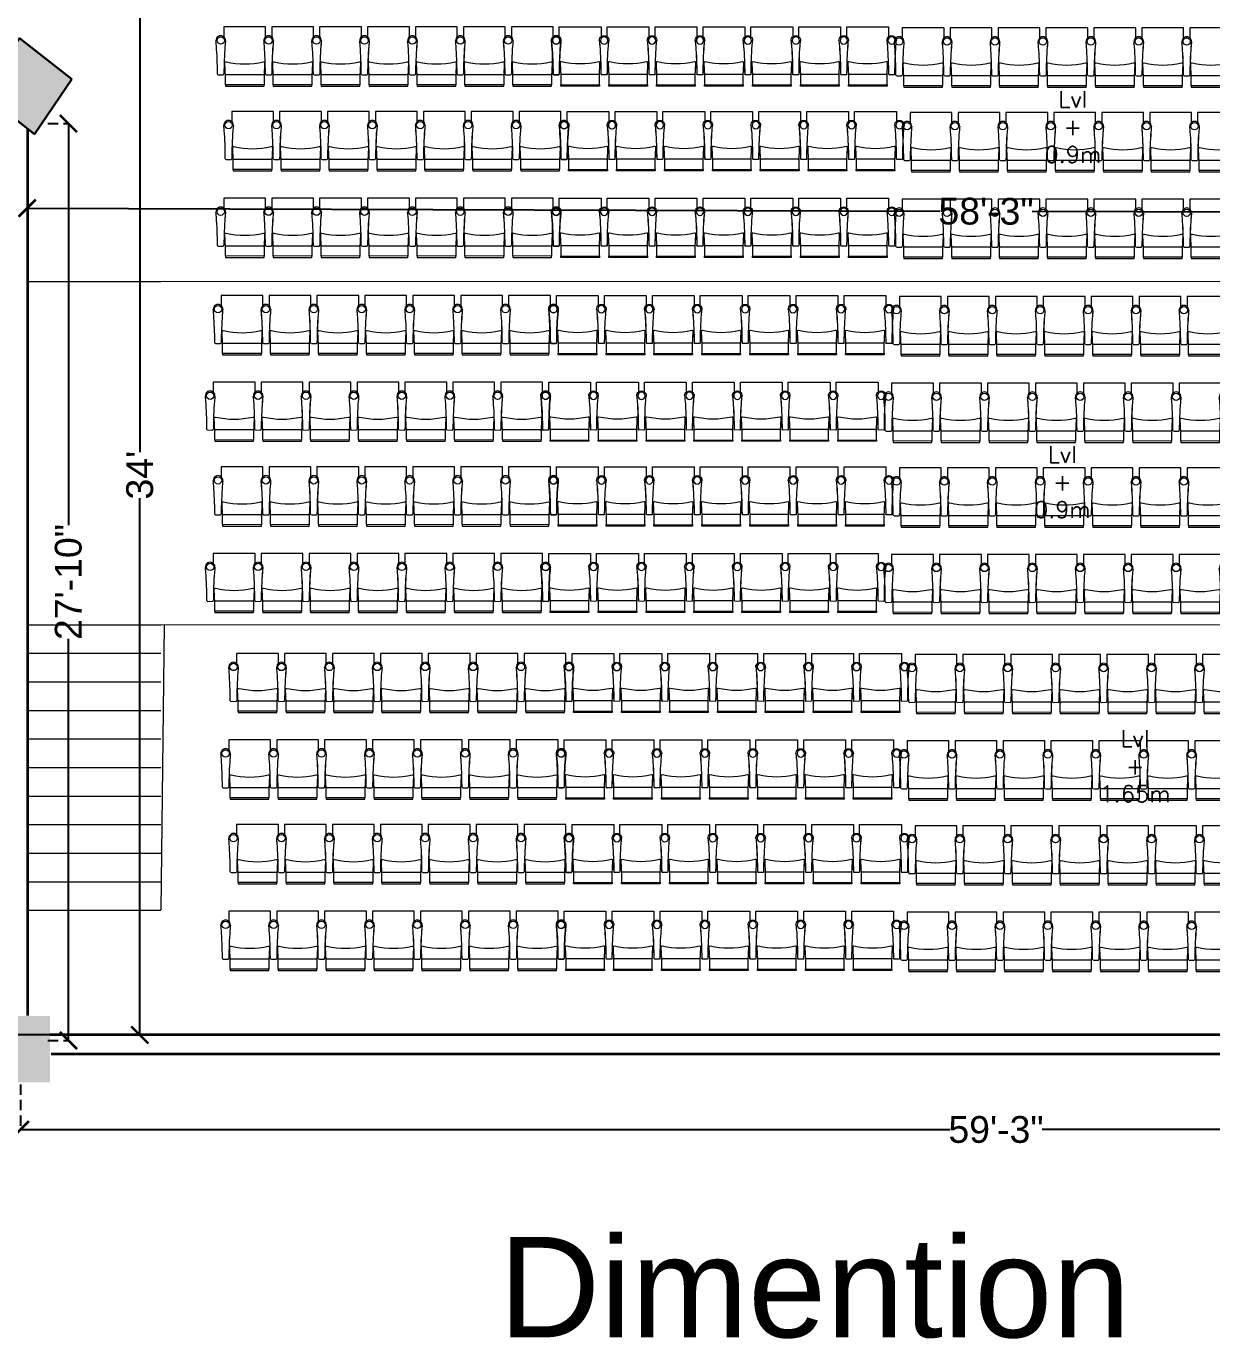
# Model space of a CAD drawing. Header units: inches. Extents: x 845 to 17085, y 908 to 10810.
# Drawn here: x 4169 to 4600.9, y 908.2 to 1386.4 of the extents above; entities that cross this region are included whole.
import ezdxf

# ---------------------------------------------------------------- set-up
doc = ezdxf.new("R2010")
doc.units = ezdxf.units.IN
doc.header["$LTSCALE"] = 15
doc.header["$MEASUREMENT"] = 0
doc.linetypes.add('ACAD_ISO04W100', pattern=[30.5, 24, -3, 0.5, -3])
doc.linetypes.add('DASHED2', pattern=[0.375, 0.25, -0.125])
for name, color, linetype, lineweight in [('c1', 21, 'Continuous', 30), ('FURN', 43, 'Continuous', 18), ('GR.furniture', 82, 'Continuous', 15), ('GRID', 8, 'ACAD_ISO04W100', 5), ('HATCH', 251, 'Continuous', 5), ('humans', 7, 'Continuous', 15), ('L-TXT', 255, 'Continuous', 9), ('wall 1', 1, 'Continuous', 35)]:
    doc.layers.add(name, color=color, linetype=linetype, lineweight=lineweight)
doc.layers.add('dimension', color=7, linetype='Continuous')
doc.layers.add('Text', color=255, linetype='Continuous')
doc.styles.add('ROMANS', font='ROMANS')
doc.styles.get("Standard").update_dxf_attribs({"font": 'arial.ttf'})
doc.dimstyles.get("Standard").update_dxf_attribs({"dimtxt": 9.75, "dimasz": 6.25, "dimexe": 0.18, "dimexo": 0.0625, "dimgap": 0.09, "dimtad": 0, "dimdec": 1, "dimzin": 0, "dimdsep": 46, "dimlunit": 4, "dimtxsty": 'Standard', "dimblk": 'ARCHTICK', "dimcen": 0.09, "dimadec": 0, "dimazin": 0, "dimtfac": 1, "dimtdec": 1, "dimtofl": 0, "dimtmove": 0, "dimatfit": 3, "dimldrblk": 'ARCHTICK', "dimfxl": 1, "dimtolj": 1, "dimtzin": 0, "dimlwd": 25, "dimarcsym": 0})

# ---------------------------------------------------------------- blocks, each defined once
blk = doc.blocks.new('S-Moviemax Compact 700-40-56 Standard Fija')
at = {"color": 0}
for p, q in [((98.1, 23), (98.2, 17.3)), ((98.9, 24), (100.2, 24)), ((112.9, 16.2), (112.9, 15.4)), ((154, 16.6), (142.4, 16.6)), ((154, -32.1), (154, 16.6)), ((98.1, -32.9), (98.2, -38.6)), ((98.9, -31.9), (100.2, -31.9)), ((112.9, -30.9), (112.9, -31.6)), ((142.4, -32.1), (154, -32.1))]:
    blk.add_line(p, q, dxfattribs=at)
for points in [[(96.1, 14.8), (112, 15.4, -0.474715), (113.3, 13.9, 0.115865), (113.3, -29.5, -0.474715), (112, -31), (96.1, -30.3)], [(86.6, 14.8), (97.3, 14.8, -0.414214), (98.6, 13.5), (98.6, -29, -0.414214), (97.3, -30.3), (86.5, -30.3), (86.6, 14.8)]]:
    blk.add_lwpolyline(points, format="xyb", dxfattribs=at)
blk.add_lwpolyline([(85, 14.8), (85, -30.3), (86.5, -30.3), (86.6, 14.8), (85, 14.8)], dxfattribs=at)
for centre in [(138.2, 20.2), (138.2, -35.6)]:
    blk.add_circle(centre, 4.27, dxfattribs=at)
for centre, radius, start, end in [((99.1, 23.1), 0.935, 98.4384, 171.5616), ((99.1, 17.5), 0.967, 189.1739, 270.6243), ((94.8, -516.4), 532.9, 86.0169, 89.5405), ((97.5, 523.7), 499.7, 270.3187, 273.9742), ((125.5, 124.5), 99.5, 273.7724, 277.0352), ((138.2, 20.2), 5.54, 266.5056, 94.548), ((99.6, -379), 395.5, 84.4595, 85.3276), ((125.5, 68.6), 99.5, 273.7724, 277.0352), ((138.2, -35.7), 5.54, 266.5056, 94.548), ((99.1, -32.8), 0.935, 98.4384, 171.5616), ((99.1, -38.4), 0.967, 189.1739, 270.6243), ((94.8, -572.2), 532.9, 86.0169, 89.5405), ((97.5, 467.8), 499.7, 270.3187, 273.9742), ((99.6, -434.9), 395.5, 84.4595, 85.3276)]:
    blk.add_arc(centre, radius, start, end, dxfattribs=at)
blk = doc.blocks.new('_ArchTick')
at = {"layer": 'GRID', "color": 0, "const_width": 0.15}
blk.add_lwpolyline([(-0.5, -0.5), (0.5, 0.5)], dxfattribs=at)
blk = doc.blocks.new('*D370')
at = {"layer": 'Defpoints', "color": 0, "linetype": 'ByBlock', "lineweight": 211, "transparency": 16777216}
for p in [(4182.34, 1426.78), (4182.34, 1018.9), (4210.34, 1018.9)]:
    blk.add_point(p, dxfattribs=at)
at = {"layer": 'humans', "color": 0, "linetype": 'ByBlock', "lineweight": -2, "transparency": 16777216}
for p, q in [((4182.4, 1426.78), (4210.52, 1426.78)), ((4182.4, 1018.9), (4210.52, 1018.9))]:
    blk.add_line(p, q, dxfattribs=at)
at = {"layer": 'humans', "color": 0, "linetype": 'Continuous', "lineweight": 25, "transparency": 16777216}
for p, q in [((4210.34, 1426.78), (4210.34, 1231.2)), ((4210.34, 1018.9), (4210.34, 1214.48))]:
    blk.add_line(p, q, dxfattribs=at)
at = {"layer": 'humans', "color": 0, "linetype": 'ByBlock', "lineweight": 25, "transparency": 16777216, "xscale": 6.25, "yscale": 6.25, "zscale": 6.25}
for p, rotation in [((4210.34, 1426.78), 90), ((4210.34, 1018.9), 270)]:
    blk.add_blockref('_ArchTick', p, dxfattribs=dict(at, rotation=rotation))
at = {"layer": 'humans', "color": 0, "linetype": 'ByBlock', "transparency": 16777216, "insert": (4210.34, 1222.84), "char_height": 9.75, "attachment_point": 5, "rotation": 90}
blk.add_mtext("\\A1;34'", dxfattribs=at)
blk = doc.blocks.new('*D353')
at = {"layer": 'Defpoints', "color": 0, "linetype": 'ByBlock', "lineweight": 211, "transparency": 16777216}
for p in [(4056.88, 1426.78), (4196.46, 1426.78), (4196.46, 1018.9)]:
    blk.add_point(p, dxfattribs=at)
at = {"layer": 'humans', "color": 0, "linetype": 'ByBlock', "lineweight": -2, "transparency": 16777216}
for p, q in [((4196.4, 1426.78), (4056.7, 1426.78)), ((4196.4, 1018.9), (4056.7, 1018.9))]:
    blk.add_line(p, q, dxfattribs=at)
at = {"layer": 'humans', "color": 0, "linetype": 'Continuous', "lineweight": 25, "transparency": 16777216}
for p, q in [((4056.88, 1426.78), (4056.88, 1231.2)), ((4056.88, 1018.9), (4056.88, 1214.48))]:
    blk.add_line(p, q, dxfattribs=at)
at = {"layer": 'humans', "color": 0, "linetype": 'ByBlock', "lineweight": 25, "transparency": 16777216, "xscale": 6.25, "yscale": 6.25, "zscale": 6.25}
for p, rotation in [((4056.88, 1426.78), 90), ((4056.88, 1018.9), 270)]:
    blk.add_blockref('_ArchTick', p, dxfattribs=dict(at, rotation=rotation))
at = {"layer": 'humans', "color": 0, "linetype": 'ByBlock', "transparency": 16777216, "insert": (4056.88, 1222.84), "char_height": 9.75, "attachment_point": 5, "rotation": 90}
blk.add_mtext("\\A1;34'", dxfattribs=at)
blk = doc.blocks.new('*D365')
at = {"layer": 'Defpoints', "color": 0, "linetype": 'ByBlock', "lineweight": 211, "transparency": 16777216}
for p in [(4169.41, 1349.09), (4868.18, 1346.69), (4868.08, 1317.72)]:
    blk.add_point(p, dxfattribs=at)
at = {"layer": 'humans', "color": 0, "linetype": 'ByBlock', "lineweight": -2, "transparency": 16777216}
for p, q in [((4169.41, 1349.03), (4169.31, 1319.94)), ((4868.17, 1346.63), (4868.08, 1317.54))]:
    blk.add_line(p, q, dxfattribs=at)
at = {"layer": 'humans', "color": 0, "linetype": 'Continuous', "lineweight": 25, "transparency": 16777216}
for p, q in [((4169.31, 1320.12), (4501.86, 1318.98)), ((4868.08, 1317.72), (4535.53, 1318.86))]:
    blk.add_line(p, q, dxfattribs=at)
at = {"layer": 'humans', "color": 0, "linetype": 'ByBlock', "lineweight": 25, "transparency": 16777216, "xscale": 6.25, "yscale": 6.25, "zscale": 6.25}
for p, rotation in [((4169.31, 1320.12), 179.8032064366089), ((4868.08, 1317.72), 359.8032064366089)]:
    blk.add_blockref('_ArchTick', p, dxfattribs=dict(at, rotation=rotation))
at = {"layer": 'humans', "color": 0, "linetype": 'ByBlock', "transparency": 16777216, "insert": (4518.69, 1318.92), "char_height": 9.75, "attachment_point": 5, "rotation": 359.8032}
blk.add_mtext('\\A1;58\'-3"', dxfattribs=at)
blk = doc.blocks.new('*D331')
at = {"layer": 'Defpoints', "color": 0, "linetype": 'DASHED2', "lineweight": 211, "transparency": 16777216}
for p in [(5671.72, 4291.1), (4447.8, 4239.51), (5671.72, 4239.51), (4819.32, 1356.91), (4865.82, 1356.91), (4865.82, 1021.91)]:
    blk.add_point(p, dxfattribs=at)
at = {"layer": 'dimension', "color": 0, "linetype": 'DASHED2', "lineweight": -2, "transparency": 16777216}
for p, q in [((4865.75, 1356.91), (4819.14, 1356.91)), ((4865.75, 1021.91), (4819.14, 1021.91))]:
    blk.add_line(p, q, dxfattribs=at)
at = {"layer": 'dimension', "color": 0, "linetype": 'Continuous', "lineweight": 25, "transparency": 16777216}
for p, q in [((4819.32, 1356.91), (4819.32, 1210.11)), ((4819.32, 1021.91), (4819.32, 1168.7))]:
    blk.add_line(p, q, dxfattribs=at)
at = {"layer": 'L-TXT', "color": 0, "linetype": 'DASHED2', "lineweight": -2, "transparency": 16777216}
for p, q in [((4447.8, 4239.58), (4447.8, 4291.28)), ((5671.72, 4239.58), (5671.72, 4291.28))]:
    blk.add_line(p, q, dxfattribs=at)
at = {"layer": 'L-TXT', "color": 0, "linetype": 'Continuous', "lineweight": 25, "transparency": 16777216}
for p, q in [((4447.8, 4291.1), (5048.07, 4291.1)), ((5671.72, 4291.1), (5071.45, 4291.1))]:
    blk.add_line(p, q, dxfattribs=at)
at = {"layer": 'dimension', "color": 0, "linetype": 'DASHED2', "lineweight": 25, "transparency": 16777216, "xscale": 6.25, "yscale": 6.25, "zscale": 6.25}
for p, rotation in [((4819.32, 1356.91), 90), ((4819.32, 1021.91), 270)]:
    blk.add_blockref('_ArchTick', p, dxfattribs=dict(at, rotation=rotation))
at = {"layer": 'L-TXT', "color": 0, "linetype": 'DASHED2', "lineweight": 25, "transparency": 16777216, "xscale": 6.25, "yscale": 6.25, "zscale": 6.25, "rotation": 180}
blk.add_blockref('_ArchTick', (4447.8, 4291.1), dxfattribs=at)
at = {"layer": 'L-TXT', "color": 0, "linetype": 'DASHED2', "lineweight": 25, "transparency": 16777216, "xscale": 6.25, "yscale": 6.25, "zscale": 6.25}
blk.add_blockref('_ArchTick', (5671.72, 4291.1), dxfattribs=at)
at = {"layer": 'dimension', "color": 0, "linetype": 'DASHED2', "lineweight": 30, "transparency": 16777216, "insert": (4819.32, 1189.41), "char_height": 9.75, "attachment_point": 5, "rotation": 90}
blk.add_mtext('\\A1;27\'-11"', dxfattribs=at)
at = {"layer": 'L-TXT', "color": 0, "linetype": 'DASHED2', "lineweight": 211, "transparency": 16777216, "insert": (5059.76, 4291.1), "char_height": 9.75, "attachment_point": 5}
blk.add_mtext("\\A1;102'", dxfattribs=at)
blk = doc.blocks.new('*D345')
at = {"layer": 'Defpoints', "color": 0, "linetype": 'DASHED2', "lineweight": 211, "transparency": 16777216}
for p in [(4166.82, 1000.91), (4877.82, 1000.91), (4877.82, 984.41)]:
    blk.add_point(p, dxfattribs=at)
at = {"layer": 'dimension', "color": 0, "linetype": 'DASHED2', "lineweight": -2, "transparency": 16777216}
for p, q in [((4166.82, 1000.84), (4166.82, 984.23)), ((4877.82, 1000.84), (4877.82, 984.23))]:
    blk.add_line(p, q, dxfattribs=at)
at = {"layer": 'dimension', "color": 0, "linetype": 'Continuous', "lineweight": 25, "transparency": 16777216}
for p, q in [((4166.82, 984.41), (4505.48, 984.41)), ((4877.82, 984.41), (4539.15, 984.41))]:
    blk.add_line(p, q, dxfattribs=at)
at = {"layer": 'dimension', "color": 0, "linetype": 'DASHED2', "lineweight": 25, "transparency": 16777216, "xscale": 6.25, "yscale": 6.25, "zscale": 6.25, "rotation": 180}
blk.add_blockref('_ArchTick', (4166.82, 984.41), dxfattribs=at)
at = {"layer": 'dimension', "color": 0, "linetype": 'DASHED2', "lineweight": 25, "transparency": 16777216, "xscale": 6.25, "yscale": 6.25, "zscale": 6.25}
blk.add_blockref('_ArchTick', (4877.82, 984.41), dxfattribs=at)
at = {"layer": 'dimension', "color": 0, "linetype": 'DASHED2', "lineweight": 30, "transparency": 16777216, "insert": (4522.32, 984.41), "char_height": 9.75, "attachment_point": 5}
blk.add_mtext('\\A1;59\'-3"', dxfattribs=at)
blk = doc.blocks.new('*D350')
at = {"layer": 'Defpoints', "color": 0, "linetype": 'DASHED2', "lineweight": 211, "transparency": 16777216}
for p in [(4176.82, 1350.91), (4176.82, 1016.91), (4184.32, 1016.91)]:
    blk.add_point(p, dxfattribs=at)
at = {"layer": 'dimension', "color": 0, "linetype": 'DASHED2', "lineweight": -2, "transparency": 16777216}
for p, q in [((4176.88, 1350.91), (4184.5, 1350.91)), ((4176.88, 1016.91), (4184.5, 1016.91))]:
    blk.add_line(p, q, dxfattribs=at)
at = {"layer": 'dimension', "color": 0, "linetype": 'Continuous', "lineweight": 25, "transparency": 16777216}
for p, q in [((4184.32, 1350.91), (4184.32, 1204.61)), ((4184.32, 1016.91), (4184.32, 1163.2))]:
    blk.add_line(p, q, dxfattribs=at)
at = {"layer": 'dimension', "color": 0, "linetype": 'DASHED2', "lineweight": 25, "transparency": 16777216, "xscale": 6.25, "yscale": 6.25, "zscale": 6.25}
for p, rotation in [((4184.32, 1350.91), 90), ((4184.32, 1016.91), 270)]:
    blk.add_blockref('_ArchTick', p, dxfattribs=dict(at, rotation=rotation))
at = {"layer": 'dimension', "color": 0, "linetype": 'DASHED2', "lineweight": 30, "transparency": 16777216, "insert": (4184.32, 1183.91), "char_height": 9.75, "attachment_point": 5, "rotation": 90}
blk.add_mtext('\\A1;27\'-10"', dxfattribs=at)

msp = doc.modelspace()

# ---------------------------------------------------------------- hatches: boundary and pattern name
at = {"layer": 'HATCH'}
h = msp.add_hatch(color=256, dxfattribs=at)
h.dxf.hatch_style = 1
h.paths.add_polyline_path([(4152.89, 1362.01), (4171.94, 1347.11), (4185.54, 1367.1), (4166.48, 1382.01)])
h = msp.add_hatch(color=256, dxfattribs=at)
h.dxf.hatch_style = 1
h.paths.add_polyline_path([(4153.53, 1015.56), (4177.66, 1015.56), (4177.66, 1001.7), (4153.53, 1001.7)])
h.paths.add_polyline_path([(4153.53, 1025.83), (4177.66, 1025.83), (4177.66, 1015.56), (4153.53, 1015.56)])

# ---------------------------------------------------------------- linework, layer by layer
at = {"layer": 'c1'}
msp.add_lwpolyline([(4185.54, 1367.1), (4171.94, 1347.11), (4153.01, 1361.92), (4152.89, 1362), (4166.48, 1382.01), (4185.54, 1367.1)], dxfattribs=at)
at = {"layer": 'FURN'}
for p, q in [((4169.66, 1293.44), (4218.05, 1293.44)), ((4169.66, 1168.35), (4218.05, 1168.35)), ((4169.66, 1157.95), (4218.05, 1157.95)), ((4169.66, 1147.55), (4218.05, 1147.55)), ((4169.66, 1147.55), (4218.05, 1147.55)), ((4169.66, 1137.14), (4218.05, 1137.14)), ((4169.66, 1126.74), (4218.05, 1126.74)), ((4169.66, 1116.34), (4218.05, 1116.34)), ((4169.66, 1116.34), (4218.05, 1116.34)), ((4169.66, 1105.93), (4218.05, 1105.93)), ((4169.66, 1095.53), (4218.05, 1095.53)), ((4169.66, 1085.12), (4218.05, 1085.12)), ((4169.66, 1085.12), (4218.05, 1085.12)), ((4169.66, 1074.72), (4218.05, 1074.72)), ((4169.66, 1064.32), (4218.05, 1064.32))]:
    msp.add_line(p, q, dxfattribs=at)
at = {"layer": 'humans', "linetype": 'ByBlock'}
for p, q in [((4169.41, 1293.44), (4821.06, 1293.48)), ((4169.4, 1168.35), (4821.07, 1168.39)), ((4219.16, 1168.35), (4218.05, 1064.53))]:
    msp.add_line(p, q, dxfattribs=at)
at = {"layer": 'wall 1', "ltscale": 1.5}
for p, q in [((4169.41, 1349.09), (4169.39, 1025.98)), ((4861.78, 1018.9), (4177.5, 1018.9)), ((4862.31, 1011.96), (4178.05, 1011.96))]:
    msp.add_line(p, q, dxfattribs=at)

# ---------------------------------------------------------------- block references
at = {"layer": 'GR.furniture', "extrusion": (0, 0, -1)}
for p, xscale, yscale, zscale, rotation in [((-4246.13, 1338), -0.3125000001062972, 0.3125000000636646, -0.3125000001062972, 270.0000000013027), ((-4263.6, 1338), -0.3125000001062972, 0.3125000000636646, -0.3125000001062972, 270.0000000013027), ((-4281.06, 1338), -0.3125000001062972, 0.3125000000636646, -0.3125000001062972, 270.0000000013027), ((-4298.52, 1338), -0.3125000001062972, 0.3125000000636646, -0.3125000001062972, 270.0000000013027), ((-4315.98, 1338), -0.3125000001062972, 0.3125000000636646, -0.3125000001062972, 270.0000000013027), ((-4333.45, 1338), -0.3125000001062972, 0.3125000000636646, -0.3125000001062972, 270.0000000013027), ((-4350.91, 1338), -0.3125000001062972, 0.3125000000636646, -0.3125000001062972, 270.0000000013027), ((-4373.2, 1338), 0.3125000001062972, 0.3125000001062972, -0.3125000000000001, 89.99999999934863), ((-4390.66, 1338), 0.3125000001062972, 0.3125000001062972, -0.3125000000000001, 89.99999999934863), ((-4408.13, 1338), 0.3125000001062972, 0.3125000001062972, -0.3125000000000001, 89.99999999934863), ((-4425.59, 1338), 0.3125000001062972, 0.3125000001062972, -0.3125000000000001, 89.99999999934863), ((-4443.05, 1338), 0.3125000001062972, 0.3125000001062972, -0.3125000000000001, 89.99999999934863), ((-4460.51, 1338), 0.3125000001062972, 0.3125000001062972, -0.3125000000000001, 89.99999999934863), ((-4477.98, 1338), 0.3125000001062972, 0.3125000001062972, -0.3125000000000001, 89.99999999934863), ((-4493.34, 1337.62), -0.3125000001062972, 0.3125000000636646, -0.3125000001062972, 270.0000000013027), ((-4510.8, 1337.62), -0.3125000001062972, 0.3125000000636646, -0.3125000001062972, 270.0000000013027), ((-4528.26, 1337.62), -0.3125000001062972, 0.3125000000636646, -0.3125000001062972, 270.0000000013027), ((-4545.72, 1337.62), -0.3125000001062972, 0.3125000000636646, -0.3125000001062972, 270.0000000013027), ((-4563.19, 1337.62), -0.3125000001062972, 0.3125000000636646, -0.3125000001062972, 270.0000000013027), ((-4580.65, 1337.62), -0.3125000001062972, 0.3125000000636646, -0.3125000001062972, 270.0000000013027), ((-4598.11, 1337.62), -0.3125000001062972, 0.3125000000636646, -0.3125000001062972, 270.0000000013027), ((-4249, 1307.14), -0.3125000001062972, 0.3125000000636646, -0.3125000001062972, 270.0000000013027), ((-4266.46, 1307.14), -0.3125000001062972, 0.3125000000636646, -0.3125000001062972, 270.0000000013027), ((-4283.92, 1307.14), -0.3125000001062972, 0.3125000000636646, -0.3125000001062972, 270.0000000013027), ((-4301.39, 1307.14), -0.3125000001062972, 0.3125000000636646, -0.3125000001062972, 270.0000000013027), ((-4318.85, 1307.14), -0.3125000001062972, 0.3125000000636646, -0.3125000001062972, 270.0000000013027), ((-4336.31, 1307.14), -0.3125000001062972, 0.3125000000636646, -0.3125000001062972, 270.0000000013027), ((-4353.77, 1307.14), -0.3125000001062972, 0.3125000000636646, -0.3125000001062972, 270.0000000013027), ((-4376.07, 1307.14), 0.3125000001062972, 0.3125000001062972, -0.3125000000000001, 89.99999999934863), ((-4393.53, 1307.14), 0.3125000001062972, 0.3125000001062972, -0.3125000000000001, 89.99999999934863), ((-4410.99, 1307.14), 0.3125000001062972, 0.3125000001062972, -0.3125000000000001, 89.99999999934863), ((-4428.45, 1307.14), 0.3125000001062972, 0.3125000001062972, -0.3125000000000001, 89.99999999934863), ((-4445.91, 1307.14), 0.3125000001062972, 0.3125000001062972, -0.3125000000000001, 89.99999999934863), ((-4463.38, 1307.14), 0.3125000001062972, 0.3125000001062972, -0.3125000000000001, 89.99999999934863), ((-4480.84, 1307.14), 0.3125000001062972, 0.3125000001062972, -0.3125000000000001, 89.99999999934863), ((-4496.2, 1306.76), -0.3125000001062972, 0.3125000000636646, -0.3125000001062972, 270.0000000013027), ((-4513.66, 1306.76), -0.3125000001062972, 0.3125000000636646, -0.3125000001062972, 270.0000000013027), ((-4531.12, 1306.76), -0.3125000001062972, 0.3125000000636646, -0.3125000001062972, 270.0000000013027), ((-4548.59, 1306.76), -0.3125000001062972, 0.3125000000636646, -0.3125000001062972, 270.0000000013027), ((-4566.05, 1306.76), -0.3125000001062972, 0.3125000000636646, -0.3125000001062972, 270.0000000013027), ((-4583.51, 1306.76), -0.3125000001062972, 0.3125000000636646, -0.3125000001062972, 270.0000000013027), ((-4600.97, 1306.76), -0.3125000001062972, 0.3125000000636646, -0.3125000001062972, 270.0000000013027), ((-4246.13, 1275.62), -0.3125000001062972, 0.3125000000636646, -0.3125000001062972, 270.0000000013027), ((-4263.6, 1275.62), -0.3125000001062972, 0.3125000000636646, -0.3125000001062972, 270.0000000013027), ((-4281.06, 1275.62), -0.3125000001062972, 0.3125000000636646, -0.3125000001062972, 270.0000000013027), ((-4298.52, 1275.62), -0.3125000001062972, 0.3125000000636646, -0.3125000001062972, 270.0000000013027), ((-4315.98, 1275.62), -0.3125000001062972, 0.3125000000636646, -0.3125000001062972, 270.0000000013027), ((-4333.45, 1275.62), -0.3125000001062972, 0.3125000000636646, -0.3125000001062972, 270.0000000013027), ((-4350.91, 1275.62), -0.3125000001062972, 0.3125000000636646, -0.3125000001062972, 270.0000000013027), ((-4373.2, 1275.62), 0.3125000001062972, 0.3125000001062972, -0.3125000000000001, 89.99999999934863), ((-4390.66, 1275.62), 0.3125000001062972, 0.3125000001062972, -0.3125000000000001, 89.99999999934863), ((-4408.13, 1275.62), 0.3125000001062972, 0.3125000001062972, -0.3125000000000001, 89.99999999934863), ((-4425.59, 1275.62), 0.3125000001062972, 0.3125000001062972, -0.3125000000000001, 89.99999999934863), ((-4443.05, 1275.62), 0.3125000001062972, 0.3125000001062972, -0.3125000000000001, 89.99999999934863), ((-4460.51, 1275.62), 0.3125000001062972, 0.3125000001062972, -0.3125000000000001, 89.99999999934863), ((-4477.98, 1275.62), 0.3125000001062972, 0.3125000001062972, -0.3125000000000001, 89.99999999934863), ((-4493.34, 1275.24), -0.3125000001062972, 0.3125000000636646, -0.3125000001062972, 270.0000000013027), ((-4510.8, 1275.24), -0.3125000001062972, 0.3125000000636646, -0.3125000001062972, 270.0000000013027), ((-4528.26, 1275.24), -0.3125000001062972, 0.3125000000636646, -0.3125000001062972, 270.0000000013027), ((-4545.72, 1275.24), -0.3125000001062972, 0.3125000000636646, -0.3125000001062972, 270.0000000013027), ((-4563.19, 1275.24), -0.3125000001062972, 0.3125000000636646, -0.3125000001062972, 270.0000000013027), ((-4580.65, 1275.24), -0.3125000001062972, 0.3125000000636646, -0.3125000001062972, 270.0000000013027), ((-4598.11, 1275.24), -0.3125000001062972, 0.3125000000636646, -0.3125000001062972, 270.0000000013027), ((-4245.15, 1240.12), -0.3125000001062972, 0.3125000000636646, -0.3125000001062972, 270.0000000013027), ((-4262.61, 1240.12), -0.3125000001062972, 0.3125000000636646, -0.3125000001062972, 270.0000000013027), ((-4280.07, 1240.12), -0.3125000001062972, 0.3125000000636646, -0.3125000001062972, 270.0000000013027), ((-4297.53, 1240.12), -0.3125000001062972, 0.3125000000636646, -0.3125000001062972, 270.0000000013027), ((-4315, 1240.12), -0.3125000001062972, 0.3125000000636646, -0.3125000001062972, 270.0000000013027), ((-4332.46, 1240.12), -0.3125000001062972, 0.3125000000636646, -0.3125000001062972, 270.0000000013027), ((-4349.92, 1240.12), -0.3125000001062972, 0.3125000000636646, -0.3125000001062972, 270.0000000013027), ((-4372.21, 1240.12), 0.3125000001062972, 0.3125000001062972, -0.3125000000000001, 89.99999999934863), ((-4389.68, 1240.12), 0.3125000001062972, 0.3125000001062972, -0.3125000000000001, 89.99999999934863), ((-4407.14, 1240.12), 0.3125000001062972, 0.3125000001062972, -0.3125000000000001, 89.99999999934863), ((-4424.6, 1240.12), 0.3125000001062972, 0.3125000001062972, -0.3125000000000001, 89.99999999934863), ((-4442.06, 1240.12), 0.3125000001062972, 0.3125000001062972, -0.3125000000000001, 89.99999999934863), ((-4459.53, 1240.12), 0.3125000001062972, 0.3125000001062972, -0.3125000000000001, 89.99999999934863), ((-4476.99, 1240.12), 0.3125000001062972, 0.3125000001062972, -0.3125000000000001, 89.99999999934863), ((-4492.35, 1239.74), -0.3125000001062972, 0.3125000000636646, -0.3125000001062972, 270.0000000013027), ((-4509.81, 1239.74), -0.3125000001062972, 0.3125000000636646, -0.3125000001062972, 270.0000000013027), ((-4527.27, 1239.74), -0.3125000001062972, 0.3125000000636646, -0.3125000001062972, 270.0000000013027), ((-4544.74, 1239.74), -0.3125000001062972, 0.3125000000636646, -0.3125000001062972, 270.0000000013027), ((-4562.2, 1239.74), -0.3125000001062972, 0.3125000000636646, -0.3125000001062972, 270.0000000013027), ((-4579.66, 1239.74), -0.3125000001062972, 0.3125000000636646, -0.3125000001062972, 270.0000000013027), ((-4597.12, 1239.74), -0.3125000001062972, 0.3125000000636646, -0.3125000001062972, 270.0000000013027), ((-4242.28, 1208.6), -0.3125000001062972, 0.3125000000636646, -0.3125000001062972, 270.0000000013027), ((-4259.75, 1208.6), -0.3125000001062972, 0.3125000000636646, -0.3125000001062972, 270.0000000013027), ((-4277.21, 1208.6), -0.3125000001062972, 0.3125000000636646, -0.3125000001062972, 270.0000000013027), ((-4294.67, 1208.6), -0.3125000001062972, 0.3125000000636646, -0.3125000001062972, 270.0000000013027), ((-4312.13, 1208.6), -0.3125000001062972, 0.3125000000636646, -0.3125000001062972, 270.0000000013027), ((-4329.6, 1208.6), -0.3125000001062972, 0.3125000000636646, -0.3125000001062972, 270.0000000013027), ((-4347.06, 1208.6), -0.3125000001062972, 0.3125000000636646, -0.3125000001062972, 270.0000000013027), ((-4369.35, 1208.6), 0.3125000001062972, 0.3125000001062972, -0.3125000000000001, 89.99999999934863), ((-4386.81, 1208.6), 0.3125000001062972, 0.3125000001062972, -0.3125000000000001, 89.99999999934863), ((-4404.28, 1208.6), 0.3125000001062972, 0.3125000001062972, -0.3125000000000001, 89.99999999934863), ((-4421.74, 1208.6), 0.3125000001062972, 0.3125000001062972, -0.3125000000000001, 89.99999999934863), ((-4439.2, 1208.6), 0.3125000001062972, 0.3125000001062972, -0.3125000000000001, 89.99999999934863), ((-4456.66, 1208.6), 0.3125000001062972, 0.3125000001062972, -0.3125000000000001, 89.99999999934863), ((-4474.13, 1208.6), 0.3125000001062972, 0.3125000001062972, -0.3125000000000001, 89.99999999934863), ((-4489.48, 1208.22), -0.3125000001062972, 0.3125000000636646, -0.3125000001062972, 270.0000000013027), ((-4506.95, 1208.22), -0.3125000001062972, 0.3125000000636646, -0.3125000001062972, 270.0000000013027), ((-4524.41, 1208.22), -0.3125000001062972, 0.3125000000636646, -0.3125000001062972, 270.0000000013027), ((-4541.87, 1208.22), -0.3125000001062972, 0.3125000000636646, -0.3125000001062972, 270.0000000013027), ((-4559.33, 1208.22), -0.3125000001062972, 0.3125000000636646, -0.3125000001062972, 270.0000000013027), ((-4576.8, 1208.22), -0.3125000001062972, 0.3125000000636646, -0.3125000001062972, 270.0000000013027), ((-4594.26, 1208.22), -0.3125000001062972, 0.3125000000636646, -0.3125000001062972, 270.0000000013027), ((-4245.15, 1177.74), -0.3125000001062972, 0.3125000000636646, -0.3125000001062972, 270.0000000013027), ((-4262.61, 1177.74), -0.3125000001062972, 0.3125000000636646, -0.3125000001062972, 270.0000000013027), ((-4280.07, 1177.74), -0.3125000001062972, 0.3125000000636646, -0.3125000001062972, 270.0000000013027), ((-4297.53, 1177.74), -0.3125000001062972, 0.3125000000636646, -0.3125000001062972, 270.0000000013027), ((-4315, 1177.74), -0.3125000001062972, 0.3125000000636646, -0.3125000001062972, 270.0000000013027), ((-4332.46, 1177.74), -0.3125000001062972, 0.3125000000636646, -0.3125000001062972, 270.0000000013027), ((-4349.92, 1177.74), -0.3125000001062972, 0.3125000000636646, -0.3125000001062972, 270.0000000013027), ((-4372.21, 1177.74), 0.3125000001062972, 0.3125000001062972, -0.3125000000000001, 89.99999999934863), ((-4389.68, 1177.74), 0.3125000001062972, 0.3125000001062972, -0.3125000000000001, 89.99999999934863), ((-4407.14, 1177.74), 0.3125000001062972, 0.3125000001062972, -0.3125000000000001, 89.99999999934863), ((-4424.6, 1177.74), 0.3125000001062972, 0.3125000001062972, -0.3125000000000001, 89.99999999934863), ((-4442.06, 1177.74), 0.3125000001062972, 0.3125000001062972, -0.3125000000000001, 89.99999999934863), ((-4459.53, 1177.74), 0.3125000001062972, 0.3125000001062972, -0.3125000000000001, 89.99999999934863), ((-4476.99, 1177.74), 0.3125000001062972, 0.3125000001062972, -0.3125000000000001, 89.99999999934863), ((-4492.35, 1177.36), -0.3125000001062972, 0.3125000000636646, -0.3125000001062972, 270.0000000013027), ((-4509.81, 1177.36), -0.3125000001062972, 0.3125000000636646, -0.3125000001062972, 270.0000000013027), ((-4527.27, 1177.36), -0.3125000001062972, 0.3125000000636646, -0.3125000001062972, 270.0000000013027), ((-4544.74, 1177.36), -0.3125000001062972, 0.3125000000636646, -0.3125000001062972, 270.0000000013027), ((-4562.2, 1177.36), -0.3125000001062972, 0.3125000000636646, -0.3125000001062972, 270.0000000013027), ((-4579.66, 1177.36), -0.3125000001062972, 0.3125000000636646, -0.3125000001062972, 270.0000000013027), ((-4597.12, 1177.36), -0.3125000001062972, 0.3125000000636646, -0.3125000001062972, 270.0000000013027), ((-4242.28, 1146.21), -0.3125000001062972, 0.3125000000636646, -0.3125000001062972, 270.0000000013027), ((-4259.75, 1146.21), -0.3125000001062972, 0.3125000000636646, -0.3125000001062972, 270.0000000013027), ((-4277.21, 1146.21), -0.3125000001062972, 0.3125000000636646, -0.3125000001062972, 270.0000000013027), ((-4294.67, 1146.21), -0.3125000001062972, 0.3125000000636646, -0.3125000001062972, 270.0000000013027), ((-4312.13, 1146.21), -0.3125000001062972, 0.3125000000636646, -0.3125000001062972, 270.0000000013027), ((-4329.6, 1146.21), -0.3125000001062972, 0.3125000000636646, -0.3125000001062972, 270.0000000013027), ((-4347.06, 1146.21), -0.3125000001062972, 0.3125000000636646, -0.3125000001062972, 270.0000000013027), ((-4369.35, 1146.21), 0.3125000001062972, 0.3125000001062972, -0.3125000000000001, 89.99999999934863), ((-4386.81, 1146.21), 0.3125000001062972, 0.3125000001062972, -0.3125000000000001, 89.99999999934863), ((-4404.28, 1146.21), 0.3125000001062972, 0.3125000001062972, -0.3125000000000001, 89.99999999934863), ((-4421.74, 1146.21), 0.3125000001062972, 0.3125000001062972, -0.3125000000000001, 89.99999999934863), ((-4439.2, 1146.21), 0.3125000001062972, 0.3125000001062972, -0.3125000000000001, 89.99999999934863), ((-4456.66, 1146.21), 0.3125000001062972, 0.3125000001062972, -0.3125000000000001, 89.99999999934863), ((-4474.13, 1146.21), 0.3125000001062972, 0.3125000001062972, -0.3125000000000001, 89.99999999934863), ((-4489.48, 1145.83), -0.3125000001062972, 0.3125000000636646, -0.3125000001062972, 270.0000000013027), ((-4506.95, 1145.83), -0.3125000001062972, 0.3125000000636646, -0.3125000001062972, 270.0000000013027), ((-4524.41, 1145.83), -0.3125000001062972, 0.3125000000636646, -0.3125000001062972, 270.0000000013027), ((-4541.87, 1145.83), -0.3125000001062972, 0.3125000000636646, -0.3125000001062972, 270.0000000013027), ((-4559.33, 1145.83), -0.3125000001062972, 0.3125000000636646, -0.3125000001062972, 270.0000000013027), ((-4576.8, 1145.83), -0.3125000001062972, 0.3125000000636646, -0.3125000001062972, 270.0000000013027), ((-4594.26, 1145.83), -0.3125000001062972, 0.3125000000636646, -0.3125000001062972, 270.0000000013027), ((-4250.8, 1109.77), -0.3125000001062972, 0.3125000000636646, -0.3125000001062972, 270.0000000013027), ((-4268.26, 1109.77), -0.3125000001062972, 0.3125000000636646, -0.3125000001062972, 270.0000000013027), ((-4285.72, 1109.77), -0.3125000001062972, 0.3125000000636646, -0.3125000001062972, 270.0000000013027), ((-4303.18, 1109.77), -0.3125000001062972, 0.3125000000636646, -0.3125000001062972, 270.0000000013027), ((-4320.65, 1109.77), -0.3125000001062972, 0.3125000000636646, -0.3125000001062972, 270.0000000013027), ((-4338.11, 1109.77), -0.3125000001062972, 0.3125000000636646, -0.3125000001062972, 270.0000000013027), ((-4355.57, 1109.77), -0.3125000001062972, 0.3125000000636646, -0.3125000001062972, 270.0000000013027), ((-4377.86, 1109.77), 0.3125000001062972, 0.3125000001062972, -0.3125000000000001, 89.99999999934863), ((-4395.33, 1109.77), 0.3125000001062972, 0.3125000001062972, -0.3125000000000001, 89.99999999934863), ((-4412.79, 1109.77), 0.3125000001062972, 0.3125000001062972, -0.3125000000000001, 89.99999999934863), ((-4430.25, 1109.77), 0.3125000001062972, 0.3125000001062972, -0.3125000000000001, 89.99999999934863), ((-4447.71, 1109.77), 0.3125000001062972, 0.3125000001062972, -0.3125000000000001, 89.99999999934863), ((-4465.18, 1109.77), 0.3125000001062972, 0.3125000001062972, -0.3125000000000001, 89.99999999934863), ((-4482.64, 1109.77), 0.3125000001062972, 0.3125000001062972, -0.3125000000000001, 89.99999999934863), ((-4498, 1109.39), -0.3125000001062972, 0.3125000000636646, -0.3125000001062972, 270.0000000013027), ((-4515.46, 1109.39), -0.3125000001062972, 0.3125000000636646, -0.3125000001062972, 270.0000000013027), ((-4532.92, 1109.39), -0.3125000001062972, 0.3125000000636646, -0.3125000001062972, 270.0000000013027), ((-4550.38, 1109.39), -0.3125000001062972, 0.3125000000636646, -0.3125000001062972, 270.0000000013027), ((-4567.85, 1109.39), -0.3125000001062972, 0.3125000000636646, -0.3125000001062972, 270.0000000013027), ((-4585.31, 1109.39), -0.3125000001062972, 0.3125000000636646, -0.3125000001062972, 270.0000000013027), ((-4602.77, 1109.39), -0.3125000001062972, 0.3125000000636646, -0.3125000001062972, 270.0000000013027), ((-4247.93, 1078.25), -0.3125000001062972, 0.3125000000636646, -0.3125000001062972, 270.0000000013027), ((-4265.4, 1078.25), -0.3125000001062972, 0.3125000000636646, -0.3125000001062972, 270.0000000013027), ((-4282.86, 1078.25), -0.3125000001062972, 0.3125000000636646, -0.3125000001062972, 270.0000000013027), ((-4300.32, 1078.25), -0.3125000001062972, 0.3125000000636646, -0.3125000001062972, 270.0000000013027), ((-4317.78, 1078.25), -0.3125000001062972, 0.3125000000636646, -0.3125000001062972, 270.0000000013027), ((-4335.25, 1078.25), -0.3125000001062972, 0.3125000000636646, -0.3125000001062972, 270.0000000013027), ((-4352.71, 1078.25), -0.3125000001062972, 0.3125000000636646, -0.3125000001062972, 270.0000000013027), ((-4375, 1078.25), 0.3125000001062972, 0.3125000001062972, -0.3125000000000001, 89.99999999934863), ((-4392.46, 1078.25), 0.3125000001062972, 0.3125000001062972, -0.3125000000000001, 89.99999999934863), ((-4409.93, 1078.25), 0.3125000001062972, 0.3125000001062972, -0.3125000000000001, 89.99999999934863), ((-4427.39, 1078.25), 0.3125000001062972, 0.3125000001062972, -0.3125000000000001, 89.99999999934863), ((-4444.85, 1078.25), 0.3125000001062972, 0.3125000001062972, -0.3125000000000001, 89.99999999934863), ((-4462.31, 1078.25), 0.3125000001062972, 0.3125000001062972, -0.3125000000000001, 89.99999999934863), ((-4479.78, 1078.25), 0.3125000001062972, 0.3125000001062972, -0.3125000000000001, 89.99999999934863), ((-4495.13, 1077.87), -0.3125000001062972, 0.3125000000636646, -0.3125000001062972, 270.0000000013027), ((-4512.6, 1077.87), -0.3125000001062972, 0.3125000000636646, -0.3125000001062972, 270.0000000013027), ((-4530.06, 1077.87), -0.3125000001062972, 0.3125000000636646, -0.3125000001062972, 270.0000000013027), ((-4547.52, 1077.87), -0.3125000001062972, 0.3125000000636646, -0.3125000001062972, 270.0000000013027), ((-4564.98, 1077.87), -0.3125000001062972, 0.3125000000636646, -0.3125000001062972, 270.0000000013027), ((-4582.45, 1077.87), -0.3125000001062972, 0.3125000000636646, -0.3125000001062972, 270.0000000013027), ((-4599.91, 1077.87), -0.3125000001062972, 0.3125000000636646, -0.3125000001062972, 270.0000000013027), ((-4250.8, 1047.39), -0.3125000001062972, 0.3125000000636646, -0.3125000001062972, 270.0000000013027), ((-4268.26, 1047.39), -0.3125000001062972, 0.3125000000636646, -0.3125000001062972, 270.0000000013027), ((-4285.72, 1047.39), -0.3125000001062972, 0.3125000000636646, -0.3125000001062972, 270.0000000013027), ((-4303.18, 1047.39), -0.3125000001062972, 0.3125000000636646, -0.3125000001062972, 270.0000000013027), ((-4320.65, 1047.39), -0.3125000001062972, 0.3125000000636646, -0.3125000001062972, 270.0000000013027), ((-4338.11, 1047.39), -0.3125000001062972, 0.3125000000636646, -0.3125000001062972, 270.0000000013027), ((-4355.57, 1047.39), -0.3125000001062972, 0.3125000000636646, -0.3125000001062972, 270.0000000013027), ((-4377.86, 1047.39), 0.3125000001062972, 0.3125000001062972, -0.3125000000000001, 89.99999999934863), ((-4395.33, 1047.39), 0.3125000001062972, 0.3125000001062972, -0.3125000000000001, 89.99999999934863), ((-4412.79, 1047.39), 0.3125000001062972, 0.3125000001062972, -0.3125000000000001, 89.99999999934863), ((-4430.25, 1047.39), 0.3125000001062972, 0.3125000001062972, -0.3125000000000001, 89.99999999934863), ((-4447.71, 1047.39), 0.3125000001062972, 0.3125000001062972, -0.3125000000000001, 89.99999999934863), ((-4465.18, 1047.39), 0.3125000001062972, 0.3125000001062972, -0.3125000000000001, 89.99999999934863), ((-4482.64, 1047.39), 0.3125000001062972, 0.3125000001062972, -0.3125000000000001, 89.99999999934863), ((-4498, 1047.01), -0.3125000001062972, 0.3125000000636646, -0.3125000001062972, 270.0000000013027), ((-4515.46, 1047.01), -0.3125000001062972, 0.3125000000636646, -0.3125000001062972, 270.0000000013027), ((-4532.92, 1047.01), -0.3125000001062972, 0.3125000000636646, -0.3125000001062972, 270.0000000013027), ((-4550.38, 1047.01), -0.3125000001062972, 0.3125000000636646, -0.3125000001062972, 270.0000000013027), ((-4567.85, 1047.01), -0.3125000001062972, 0.3125000000636646, -0.3125000001062972, 270.0000000013027), ((-4585.31, 1047.01), -0.3125000001062972, 0.3125000000636646, -0.3125000001062972, 270.0000000013027), ((-4602.77, 1047.01), -0.3125000001062972, 0.3125000000636646, -0.3125000001062972, 270.0000000013027), ((-4247.93, 1015.86), -0.3125000001062972, 0.3125000000636646, -0.3125000001062972, 270.0000000013027), ((-4265.4, 1015.86), -0.3125000001062972, 0.3125000000636646, -0.3125000001062972, 270.0000000013027), ((-4282.86, 1015.86), -0.3125000001062972, 0.3125000000636646, -0.3125000001062972, 270.0000000013027), ((-4300.32, 1015.86), -0.3125000001062972, 0.3125000000636646, -0.3125000001062972, 270.0000000013027), ((-4317.78, 1015.86), -0.3125000001062972, 0.3125000000636646, -0.3125000001062972, 270.0000000013027), ((-4335.25, 1015.86), -0.3125000001062972, 0.3125000000636646, -0.3125000001062972, 270.0000000013027), ((-4352.71, 1015.86), -0.3125000001062972, 0.3125000000636646, -0.3125000001062972, 270.0000000013027), ((-4375, 1015.86), 0.3125000001062972, 0.3125000001062972, -0.3125000000000001, 89.99999999934863), ((-4392.46, 1015.86), 0.3125000001062972, 0.3125000001062972, -0.3125000000000001, 89.99999999934863), ((-4409.93, 1015.86), 0.3125000001062972, 0.3125000001062972, -0.3125000000000001, 89.99999999934863), ((-4427.39, 1015.86), 0.3125000001062972, 0.3125000001062972, -0.3125000000000001, 89.99999999934863), ((-4444.85, 1015.86), 0.3125000001062972, 0.3125000001062972, -0.3125000000000001, 89.99999999934863), ((-4462.31, 1015.86), 0.3125000001062972, 0.3125000001062972, -0.3125000000000001, 89.99999999934863), ((-4479.78, 1015.86), 0.3125000001062972, 0.3125000001062972, -0.3125000000000001, 89.99999999934863), ((-4495.13, 1015.48), -0.3125000001062972, 0.3125000000636646, -0.3125000001062972, 270.0000000013027), ((-4512.6, 1015.48), -0.3125000001062972, 0.3125000000636646, -0.3125000001062972, 270.0000000013027), ((-4530.06, 1015.48), -0.3125000001062972, 0.3125000000636646, -0.3125000001062972, 270.0000000013027), ((-4547.52, 1015.48), -0.3125000001062972, 0.3125000000636646, -0.3125000001062972, 270.0000000013027), ((-4564.98, 1015.48), -0.3125000001062972, 0.3125000000636646, -0.3125000001062972, 270.0000000013027), ((-4582.45, 1015.48), -0.3125000001062972, 0.3125000000636646, -0.3125000001062972, 270.0000000013027), ((-4599.91, 1015.48), -0.3125000001062972, 0.3125000000636646, -0.3125000001062972, 270.0000000013027)]:
    msp.add_blockref('S-Moviemax Compact 700-40-56 Standard Fija', p, dxfattribs=dict(at, xscale=xscale, yscale=yscale, zscale=zscale, rotation=rotation))

# ---------------------------------------------------------------- texts
at = {"layer": 'humans', "linetype": 'ByBlock', "insert": (4341.17, 945.35), "char_height": 36.589, "attachment_point": 1}
msp.add_mtext_dynamic_manual_height_columns('Dimention', width=979.7067, gutter_width=30, heights=[0], dxfattribs=at)
at = {"layer": 'Text', "ltscale": 0.115, "char_height": 6.0312, "attachment_point": 9, "style": 'ROMANS'}
for s, insert in [('\\pxqc;Lvl + 0.9m', (4552.32, 1336.63)), ('\\pxqc;Lvl + 0.9m', (4548.47, 1207.23)), ('\\pxqc;Lvl + 1.65m', (4574.95, 1103.74))]:
    msp.add_mtext_dynamic_manual_height_columns(s, width=3.9371, gutter_width=0.00837, heights=[0], dxfattribs=dict(at, insert=insert))

# ---------------------------------------------------------------- dimensions: what is measured, and where the dimension line sits
at = {"layer": 'dimension', "linetype": 'DASHED2', "lineweight": 30}
for p1, p2, distance, picture, middle in [((4865.82, 1021.91), (4865.82, 1356.91), 46.5, '*D331', (4819.32, 1189.41)), ((4176.82, 1350.91), (4176.82, 1016.91), 7.5, '*D350', (4184.32, 1183.91)), ((4166.82, 1000.91), (4877.82, 1000.91), -16.5, '*D345', (4522.32, 984.41))]:
    dim = msp.add_aligned_dim(p1=p1, p2=p2, distance=distance, dimstyle='Standard', dxfattribs=at)
    dim.commit()
    dim.dimension.update_dxf_attribs({"geometry": picture, "text_midpoint": middle})
at = {"layer": 'humans', "linetype": 'ByBlock'}
for p1, p2, distance, picture, middle in [((4196.46, 1018.9), (4196.46, 1426.78), 139.58, '*D353', (4056.88, 1222.84)), ((4182.34, 1426.78), (4182.34, 1018.9), 28, '*D370', (4210.34, 1222.84)), ((4169.41, 1349.09), (4868.18, 1346.69), -28.97, '*D365', (4518.69, 1318.92))]:
    dim = msp.add_aligned_dim(p1=p1, p2=p2, distance=distance, dimstyle='Standard', dxfattribs=at)
    dim.commit()
    dim.dimension.update_dxf_attribs({"geometry": picture, "text_midpoint": middle})
at = {"layer": 'L-TXT', "linetype": 'DASHED2', "lineweight": 211}
dim = msp.add_aligned_dim(p1=(4447.8, 4239.51), p2=(5671.72, 4239.51), distance=51.58, dimstyle='Standard', dxfattribs=at)
dim.commit()
dim.dimension.update_dxf_attribs({"geometry": '*D331', "text_midpoint": (5059.76, 4291.1)})

doc.saveas('drawing.dxf')
